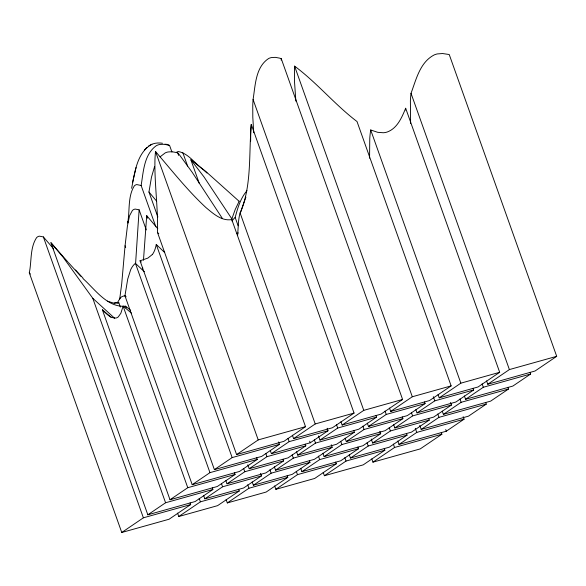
<?xml version="1.0" encoding="UTF-8"?>
<svg xmlns="http://www.w3.org/2000/svg" width="586" height="586" viewBox="0 0 586 586"><rect width="100%" height="100%" fill="white"/><g stroke="black" fill="none" stroke-linecap="round" stroke-linejoin="round"><path stroke-width="0.88" d="M157.48 232.415C158.205 207.949 154.316 183.601 154.975 159.143A96.675 43.943 74.4 0 1 155.524 151.51C171.91 170.57 187.513 190.457 205.979 207.598C213.121 213.516 221.706 221.42 231.778 219.56L305.526 426.667L283.895 441.339L236.59 454.582L157.48 232.415L158.777 233.704M237.63 235.425L238.524 221.691A90.581 41.174 74.4 0 1 239.681 214.227C252.097 186.231 248.684 154.272 251.277 124.415L354.061 413.071L332.438 427.743L293.608 438.621L292.399 435.23M281.185 60.131L281.251 58.666L279.493 58.109L275.332 57.355L271.516 57.567A15.426 13.588 55.8 0 0 268.718 58.461C255.437 67.09 255.386 85.395 253.079 99.495A99.386 45.173 74.4 0 0 252.749 105.583L252.808 117.346L253.745 132.773M389.492 408.083L390.686 411.431L429.516 400.56L451.147 385.888L357.013 121.536C334.811 104.667 316.982 82.758 294.582 66.13L294.45 80.831L295.864 101.129M119.712 299.021L121.712 283.807L125.067 245.754L127.44 225.896L129.528 215.824L132.363 210.513A22.29 10.13 74.4 0 1 135.241 209.077L139.124 209.839L135.615 263.055M157.781 228.694L146.712 215.663L143.467 260.265M190.098 502.883L190.692 504.561L169.068 519.233L121.763 532.484L29.3 272.827C31.747 261.305 29.864 247.819 36.61 237.608A22.305 10.138 74.4 0 1 39.482 236.165L43.371 236.927L53.656 248.896M155.839 226.782L141.138 185.498C143.424 171.808 143.944 154.755 156.14 145.804A15.873 13.983 55.8 0 1 159.875 144.434L164.49 144.273L169.581 145.453L171.947 152.089M142.369 269.685L142.669 267.392M157.861 216.996L148.961 192.003L151.474 177.199L154.579 166.549M256.661 457.695L257.269 459.402L239.513 471.444L192.208 484.695L124.943 295.784L127.719 279.075L130.685 269.677A49.583 22.539 74.4 0 1 135.425 263.334L144.368 271.743M127.887 221.523L127.653 223.054C129.997 210.945 127.528 196.823 134.289 185.93A20.642 9.383 74.4 0 1 136.787 184.575L141.138 185.498M131.601 188.282C134.736 173.383 136.399 154.719 150.016 145.284M128.385 218.534L128.642 217.069M164.717 252.551L156.264 244.479L155.964 245.893A40.236 18.291 74.4 0 1 152.309 254.624M132.59 182.319L136.077 167.523M131.418 313.092L123.111 306.126L120.841 313.29L118.233 316.923A24.026 10.922 74.4 0 1 115.764 318.059C110.139 318.293 106.103 313.349 102.382 309.811L170.013 499.748L217.325 486.497L235.074 474.455L234.495 472.829M232.034 221.061A46.419 21.096 74.4 0 1 235.176 217.472C237.667 208.045 240.48 198.207 246.992 190.692M240.465 212.469L245.893 197.123M231.477 219.926L235.235 209.458L239.22 201.137M410.61 123.565L410.39 100.704A95.144 43.247 74.4 0 1 411.02 93.321C416.221 79.447 419.935 62.27 434.233 54.908A20.869 18.371 55.8 0 1 437.376 53.919L442.562 53.538L449.228 54.52L556.7 356.325L535.069 370.997L487.764 384.248L486.585 380.922M438.072 394.59L439.229 397.843L478.059 386.965L499.682 372.293L405.666 108.249C401.828 117.464 397.337 128.319 387.214 132.011A19.741 17.39 55.8 0 1 383.361 132.751L377.765 132.333L370.689 129.96A93.086 42.309 74.4 0 0 369.766 138.567L369.561 158.191M117.229 302.977L120.247 298.025M152.279 254.566L147.811 258.126L140.039 260.799L214.395 469.635L261.708 456.391L279.456 444.349L278.606 441.954M160.029 156.88L165.274 152.858A16.342 14.394 55.8 0 1 168.072 151.972L171.874 151.715L176.862 152.609L177.734 152.873L179.821 155.341L192.259 172.394L222.255 218.256M146.947 147.416L144.493 149.994M121.763 532.484L143.387 517.812L190.692 504.561M114.651 318.286L92.771 298.281L63.09 257.181L50.953 242.743L147.826 514.801L165.582 502.759L212.886 489.508L212.293 487.845M170.013 499.748L187.769 487.706L235.074 474.455M192.208 484.695L209.964 472.646L257.269 459.402M214.395 469.635L232.151 457.593L279.456 444.349M236.59 454.582L258.221 439.91L305.526 426.667M212.886 489.508L195.131 501.55L147.826 514.801M177.565 513.124L178.774 516.515L200.405 501.843L239.235 490.973L238.641 489.295M203.657 495.514L204.844 498.833L222.592 486.79L261.422 475.92L260.514 473.356M225.903 480.615L227.031 483.78L244.787 471.737L283.617 460.86L283.038 459.241M247.819 464.793L249.226 468.727L266.974 456.684L305.804 445.807L305.225 444.173M270.278 450.488L271.413 453.674L289.169 441.632L327.999 430.754L327.105 428.256M293.608 438.621L315.231 423.949L354.061 413.071M239.235 490.973L217.604 505.645L178.774 516.515M261.422 475.92L243.673 487.962L204.844 498.833M283.617 460.86L265.861 472.909L227.031 483.78M305.804 445.807L288.056 457.849L249.226 468.727M271.413 453.674L310.243 442.796L327.999 430.754M226.13 499.594L227.317 502.927L248.94 488.255L287.777 477.378L287.184 475.722M252.192 481.912L253.379 485.245L271.135 473.195L309.965 462.325L309.371 460.647M274.358 466.778L275.574 470.184L293.322 458.142L332.159 447.272L331.258 444.752M296.553 451.74L297.761 455.132L315.517 443.089L354.347 432.219L353.739 430.498M318.484 435.94L319.956 440.079L337.704 428.036L376.542 417.159L375.948 415.503M340.964 421.7L342.143 425.026L363.774 410.354L402.604 399.476L281.251 58.666M287.777 477.378L266.147 492.05L227.317 502.927M309.965 462.325L292.216 474.367L253.379 485.245M332.159 447.272L314.404 459.314L275.574 470.184M354.347 432.219L336.598 444.261L297.761 455.132M376.542 417.159L358.786 429.208L319.956 440.079M402.604 399.476L380.981 414.148L342.143 425.026M274.651 485.948L275.852 489.332L297.483 474.66L336.313 463.782L335.712 462.09M300.713 468.258L301.922 471.649L319.67 459.607L358.507 448.73L357.907 447.059M322.901 453.19L324.109 456.597L341.865 444.554L380.695 433.677L379.845 431.274M345.095 438.16L346.304 441.544L364.053 429.494L402.89 418.624L402.282 416.91M367.312 423.158L368.491 426.483L386.247 414.441L425.077 403.571L424.498 401.937M390.686 411.431L412.31 396.759L451.147 385.888M336.313 463.782L314.689 478.454L275.852 489.332M358.507 448.73L340.752 460.772L301.922 471.649M380.695 433.677L362.946 445.719L324.109 456.597M402.89 418.624L385.134 430.666L346.304 441.544M425.077 403.571L407.329 415.613L368.491 426.483M323.201 472.389L324.395 475.737L346.026 461.065L384.856 450.195L384.255 448.502M349.278 454.736L350.465 458.054L368.213 446.012L407.043 435.142L406.45 433.464M371.224 438.995L372.652 443.001L390.408 430.959L429.238 420.081L428.666 418.485M393.704 424.755L394.847 427.948L412.595 415.906L451.425 405.029L450.517 402.465M415.87 409.621L417.034 412.896L434.79 400.853L473.62 389.976L473.041 388.35M439.229 397.843L460.852 383.171L499.682 372.293M384.856 450.195L363.225 464.866L324.395 475.737M407.043 435.142L389.294 447.184L350.465 458.054M429.238 420.081L411.482 432.131L372.652 443.001M451.425 405.029L433.677 417.071L394.847 427.948M473.62 389.976L455.864 402.018L417.034 412.896M371.773 458.875L372.938 462.149L394.561 447.477L441.873 434.226L441.273 432.556M397.777 441.031L399 444.466L416.756 432.417L464.061 419.173L463.167 416.668M419.744 425.348L421.195 429.406L438.943 417.364L486.255 404.12L485.648 402.421M442.232 411.123L443.382 414.353L461.138 402.311L508.443 389.067L507.835 387.353M464.39 395.968L465.577 399.3L483.325 387.258L530.638 374.007L530.052 372.374M487.764 384.248L509.395 369.576L556.7 356.325M441.873 434.226L420.243 448.898L372.938 462.149M399 444.466L446.305 431.215L464.061 419.173M486.255 404.12L468.5 416.163L421.195 429.406M508.443 389.067L490.687 401.11L443.382 414.353M530.638 374.007L512.882 386.057L465.577 399.3M150.536 144.998C154.081 142.881 158.469 142.64 162.469 143.248M148.683 146.039L151.869 144.244M236.532 233.528L238.341 232.964M130.678 310.39L125.565 306.192C107.341 307.811 95.086 289.352 83.022 278.592M120.364 307.064L118.87 302.859L113.494 303.072L107.355 301.131M165.127 144.222L167.2 144.398L169.581 145.453M203.122 169.479C195.072 163.692 188.465 153.473 178.4 151.525A19.441 8.834 74.4 0 0 176.327 152.463M199.313 183.491L190.86 159.758L205.979 171.603L238.963 201.159M111.003 317.319L102.382 309.811M124.943 295.784L126.158 296.846M203.672 169.977L206.983 173.031M140.039 260.799L141.307 262.001M80.853 276.277L68.394 262.557M148.961 192.003L156.652 201.188M75.506 269.985L82.963 278.05M29.3 272.827L30.413 274.058M67.851 261.942L50.953 242.743M190.86 159.758L203.957 176.862L232.056 219.179M411.02 93.321L509.395 369.576M482.117 383.852L483.325 387.258M370.689 129.96L460.852 383.171M459.944 398.971L461.138 402.311M445.704 429.523L446.305 431.215M433.303 396.671L434.79 400.853M437.757 414.024L438.943 417.364M294.582 66.13L412.31 396.759M411.431 412.625L412.595 415.906M415.298 428.337L416.756 432.417M385.039 411.05L386.247 414.441M389.221 427.641L390.408 430.959M393.367 444.107L394.561 447.477M253.079 99.495L363.774 410.354M362.866 426.161L364.053 429.494M367.07 442.804L368.213 446.012M336.503 424.66L337.704 428.036M340.708 441.302L341.865 444.554M344.802 457.644L346.026 461.065M240.004 212.689L315.231 423.949M235.169 217.457L238.128 225.757M314.338 439.771L315.517 443.089M318.447 456.157L319.67 459.607M309.664 441.163L310.243 442.796M288.012 438.379L289.169 441.632M292.165 454.883L293.322 458.142M182.817 152.646L187.593 166.065M296.289 471.305L297.483 474.66M177.734 152.873L178.627 155.385M265.839 453.491L266.974 456.684M269.904 469.752L271.135 473.195M155.524 151.51L258.221 439.91M243.6 468.412L244.787 471.737M247.717 484.812L248.94 488.255M146.712 215.663L147.621 218.219M156.264 244.479L232.151 457.593M139.124 209.839L146.28 229.917M221.383 483.384L222.592 486.79M135.417 263.319L209.964 472.646M125.067 245.754L125.675 247.468M199.181 498.415L200.405 501.843M125.565 306.192L126.144 307.818M123.111 306.126L187.769 487.706M92.771 298.281L165.582 502.759M43.371 236.927L143.387 517.812M250.64 141.248L250.735 132.048A96.712 43.957 74.4 0 1 251.277 124.415M120.218 297.952A31.688 14.401 74.4 0 1 125.045 295.864M114.182 303.233A32.237 14.65 74.4 0 1 118.877 302.889M405.439 110.058A94.163 42.8 74.4 0 1 405.666 108.249"/></g></svg>
